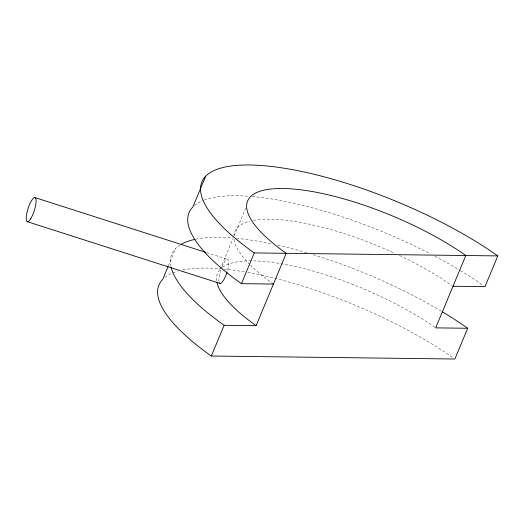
<?xml version="1.0" encoding="UTF-8"?>
<svg xmlns="http://www.w3.org/2000/svg" width="524" height="524" viewBox="0 0 524 524"><rect width="100%" height="100%" fill="white"/><g stroke="black" fill="none" stroke-linecap="round" stroke-linejoin="round"><path stroke-width="0.39" stroke-dasharray="2.62 1.97" d="M168.368 265.832L175.547 248.592M220.303 269.133L232.99 238.656M234.228 235.682L245.743 208.015M206.613 252.601L227.593 259.321M164.837 277.445A188.647 56.73 22.6 0 1 177.616 271.262M182.856 269.984A188.647 56.73 22.6 0 1 220.434 268.76M223.683 269.054A188.647 56.73 22.6 0 1 244.747 271.897M247.747 272.421A188.647 56.73 22.6 0 1 453.666 358.147M170.994 266.677A188.647 56.73 22.6 0 1 180.079 244.977M195.649 239.252A188.647 56.73 22.6 0 1 232.42 237.962M236.481 238.315A188.647 56.73 22.6 0 1 272.146 243.961M277.733 245.18A188.647 56.73 22.6 0 1 307.084 252.85M313.195 254.684A188.647 56.73 22.6 0 1 441.712 311.413M216.641 280.726A139.083 41.822 22.6 0 1 221.868 267.725M222.451 267.279A139.083 41.822 22.6 0 1 435.077 327.448M273.443 284.054A139.083 41.822 22.6 0 1 250.433 265.137M249.797 264.509A139.083 41.822 22.6 0 1 233.966 239.101M233.848 236.088A139.083 41.822 22.6 0 1 249.974 221.187M253.387 220.44A139.083 41.822 22.6 0 1 394.389 253.138M399.557 255.555A139.083 41.822 22.6 0 1 451.793 285.397M194.404 205.539A188.647 56.73 22.6 0 1 203.364 200.384M204.203 200.07A188.647 56.73 22.6 0 1 248.952 196.277M252.168 196.539A188.647 56.73 22.6 0 1 430.636 253.989M434.946 256.243A188.647 56.73 22.6 0 1 459.751 270.214M460.465 270.646A188.647 56.73 22.6 0 1 483.79 285.783M221.986 266.932A12.642 3.262 -72.2 0 1 227.986 259.504A12.642 3.262 -72.2 0 1 227.305 271.216M218.967 281.532A12.642 3.262 -72.2 0 1 221.017 269.513"/><path stroke-width="0.79" d="M168.053 266.585L162.748 279.325A188.647 56.73 22.6 0 0 211.323 356.019L454.884 359.006L467.677 328.266A188.647 56.73 22.6 0 0 442.426 311.839M205.663 176.228L192.871 206.967A188.647 56.73 22.6 0 0 241.446 283.661L273.443 284.054M211.323 356.019L224.115 325.286A188.647 56.73 22.6 0 1 171.165 267.404M241.446 283.661L254.238 252.922A188.647 56.73 22.6 0 1 249.621 164.995A188.647 56.73 22.6 0 1 497.8 255.909L485.008 286.641L453.011 286.255M224.115 325.286L256.112 325.679L286.235 253.315A139.083 41.822 22.6 0 1 282.836 188.489A139.083 41.822 22.6 0 1 465.803 255.516L435.68 327.88L467.677 328.266M254.238 252.922L497.8 255.909M34.898 197.568L205.84 252.352M27.379 221.704L220.08 283.451M181.442 244.171A188.647 56.73 22.6 0 1 194.954 239.396M256.112 325.679A139.083 41.822 22.6 0 1 216.877 282.115M227.062 272.002A12.642 3.262 -72.2 0 1 219.373 282.881M30.765 218.606A12.642 3.262 -72.2 0 0 35.606 198.144A12.642 3.262 -72.2 0 0 27.052 212.161A12.642 3.262 -72.2 0 0 30.765 218.606"/></g></svg>
